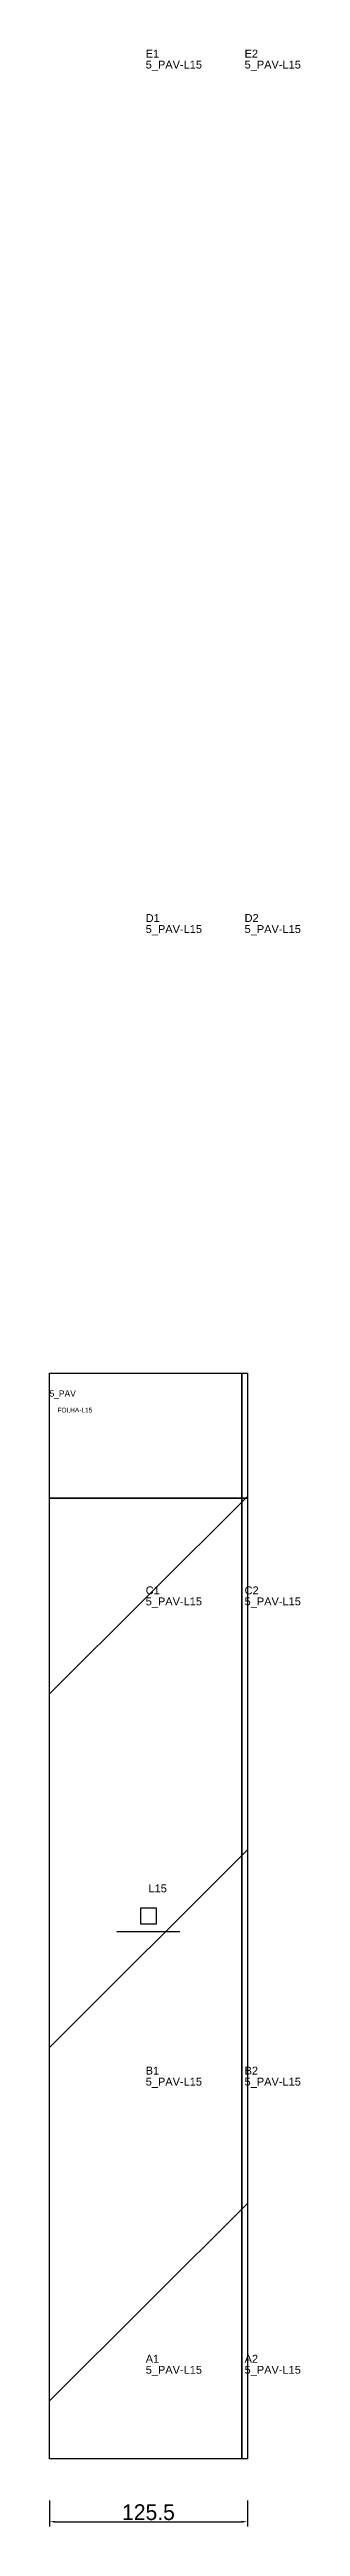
# Model space of a CAD drawing. Header units: metres. Extents: x 222 to 381, y -531 to 1042.
import ezdxf

# ---------------------------------------------------------------- set-up
doc = ezdxf.new("R2010")
doc.units = ezdxf.units.M
for name, color, linetype in [('3', 3, 'CONTINUOUS'), ('AUX00', 7, 'CONTINUOUS'), ('COTA', 241, 'CONTINUOUS'), ('FOLHA', 255, 'CONTINUOUS'), ('Hachura', 251, 'CONTINUOUS'), ('NOMENCLATURA', 7, 'CONTINUOUS'), ('Nível', 160, 'CONTINUOUS'), ('Painéis', 200, 'CONTINUOUS'), ('Pilares', 5, 'CONTINUOUS'), ('SARR_2.2x7', 40, 'CONTINUOUS')]:
    doc.layers.add(name, color=color, linetype=linetype)
doc.styles.add('ARIAL', font='Arial.ttf')
doc.styles.add('STR_STANDARD', font='arial.ttf')
doc.dimstyles.new('EZ DXF', dxfattribs={"dimtxt": 10, "dimasz": 3.5, "dimexe": 3, "dimexo": 1.5, "dimgap": 1, "dimtad": 1, "dimdec": 1, "dimdsep": 46, "dimcen": 2.5, "dimazin": 3, "dimtfac": 1, "dimtmove": 0, "dimatfit": 3})

msp = doc.modelspace()

# ---------------------------------------------------------------- hatches: boundary and pattern name
at = {"layer": 'Hachura'}
h = msp.add_hatch(dxfattribs=at)
h.set_pattern_fill('ANSI31', scale=50)
h.paths.add_polyline_path([(222.2, 201.5), (347.700022, 201.5), (347.700022, -488), (222.2, -488)])
h = msp.add_hatch(dxfattribs=at)
h.set_pattern_fill('ANSI31', scale=50)
h.paths.add_polyline_path([(222.2, 201.5), (347.700022, 201.5), (347.700022, -488), (222.2, -488)])

# ---------------------------------------------------------------- linework, layer by layer
at = {"layer": '3'}
for points in [[(344.2, -488), (344.2, 201.5)], [(344.2, -488), (344.2, 201.5)], [(222.2, 122), (347.700022, 122)], [(222.2, 122), (347.700022, 122)]]:
    msp.add_lwpolyline(points, close=True, dxfattribs=at)
at = {"layer": 'Painéis', "color": 200}
for p, q in [((222.2, 201.5), (347.700022, 201.5)), ((222.2, -488), (222.2, 201.5)), ((222.2, 201.5), (347.700022, 201.5)), ((222.2, -488), (222.2, 201.5)), ((347.700022, 201.5), (347.700022, -488)), ((347.700022, 201.5), (347.700022, -488)), ((347.700022, -488), (222.2, -488)), ((347.700022, -488), (222.2, -488))]:
    msp.add_line(p, q, dxfattribs=at)
at = {"layer": 'Pilares'}
msp.add_lwpolyline([(279.950011, -148.25), (289.950011, -148.25), (289.950011, -138.25), (279.950011, -138.25)], close=True, dxfattribs=at)
msp.add_lwpolyline([(279.950011, -148.25), (289.950011, -148.25), (289.950011, -138.25), (279.950011, -138.25)], close=True, dxfattribs=at)
at = {"layer": 'SARR_2.2x7'}
msp.add_line((264.950011, -153.25), (304.950011, -153.25), dxfattribs=at)
msp.add_line((264.950011, -153.25), (304.950011, -153.25), dxfattribs=at)

# ---------------------------------------------------------------- texts
at = {"layer": '3', "style": 'STR_STANDARD'}
for s, p in [('E1', (283.2, 1037)), ('E1', (283.2, 1037)), ('E2', (345.950011, 1037)), ('E2', (345.950011, 1037)), ('D1', (283.2, 488)), ('D1', (283.2, 488)), ('D2', (345.950011, 488)), ('D2', (345.950011, 488)), ('C1', (283.2, 61)), ('C1', (283.2, 61)), ('C2', (345.950011, 61)), ('C2', (345.950011, 61)), ('B1', (283.2, -244)), ('B1', (283.2, -244)), ('B2', (345.950011, -244)), ('B2', (345.950011, -244)), ('A1', (283.2, -427)), ('A1', (283.2, -427)), ('A2', (345.950011, -427)), ('A2', (345.950011, -427))]:
    msp.add_text(s, height=5, dxfattribs=at).set_placement(p)
at = {"layer": 'AUX00', "style": 'STR_STANDARD'}
for p in [(283.2, 1030), (283.2, 1030), (345.950011, 1030), (345.950011, 1030), (283.2, 481), (283.2, 481), (345.950011, 481), (345.950011, 481), (283.2, 54), (283.2, 54), (345.950011, 54), (345.950011, 54), (283.2, -251), (283.2, -251), (345.950011, -251), (345.950011, -251), (283.2, -434), (283.2, -434), (345.950011, -434), (345.950011, -434)]:
    msp.add_text('5_PAV-L15', height=5, dxfattribs=at).set_placement(p)
at = {"layer": 'FOLHA'}
msp.add_text('FOLHA-L15', height=3, dxfattribs=at).set_placement((227.2, 176.5))
msp.add_text('FOLHA-L15', height=3, dxfattribs=at).set_placement((227.2, 176.5))
at = {"layer": 'NOMENCLATURA', "insert": (284.950011, -123.25), "char_height": 5, "attachment_point": 1, "style": 'ARIAL'}
msp.add_mtext('L15', dxfattribs=at)
msp.add_mtext('L15', dxfattribs=at)
at = {"layer": 'Nível'}
msp.add_text('5_PAV', height=4, dxfattribs=at).set_placement((222.2, 186.5))
msp.add_text('5_PAV', height=4, dxfattribs=at).set_placement((222.2, 186.5))

# ---------------------------------------------------------------- dimensions: what is measured, and where the dimension line sits
at = {"layer": 'COTA'}
msp.add_linear_dim(base=(222.2, -528), p1=(222.2, -513), p2=(347.700022, -513), dimstyle='EZ DXF', dxfattribs=at).render()
msp.add_linear_dim(base=(222.2, -528), p1=(222.2, -513), p2=(347.700022, -513), dimstyle='EZ DXF', dxfattribs=at).render()

doc.saveas('drawing.dxf')
